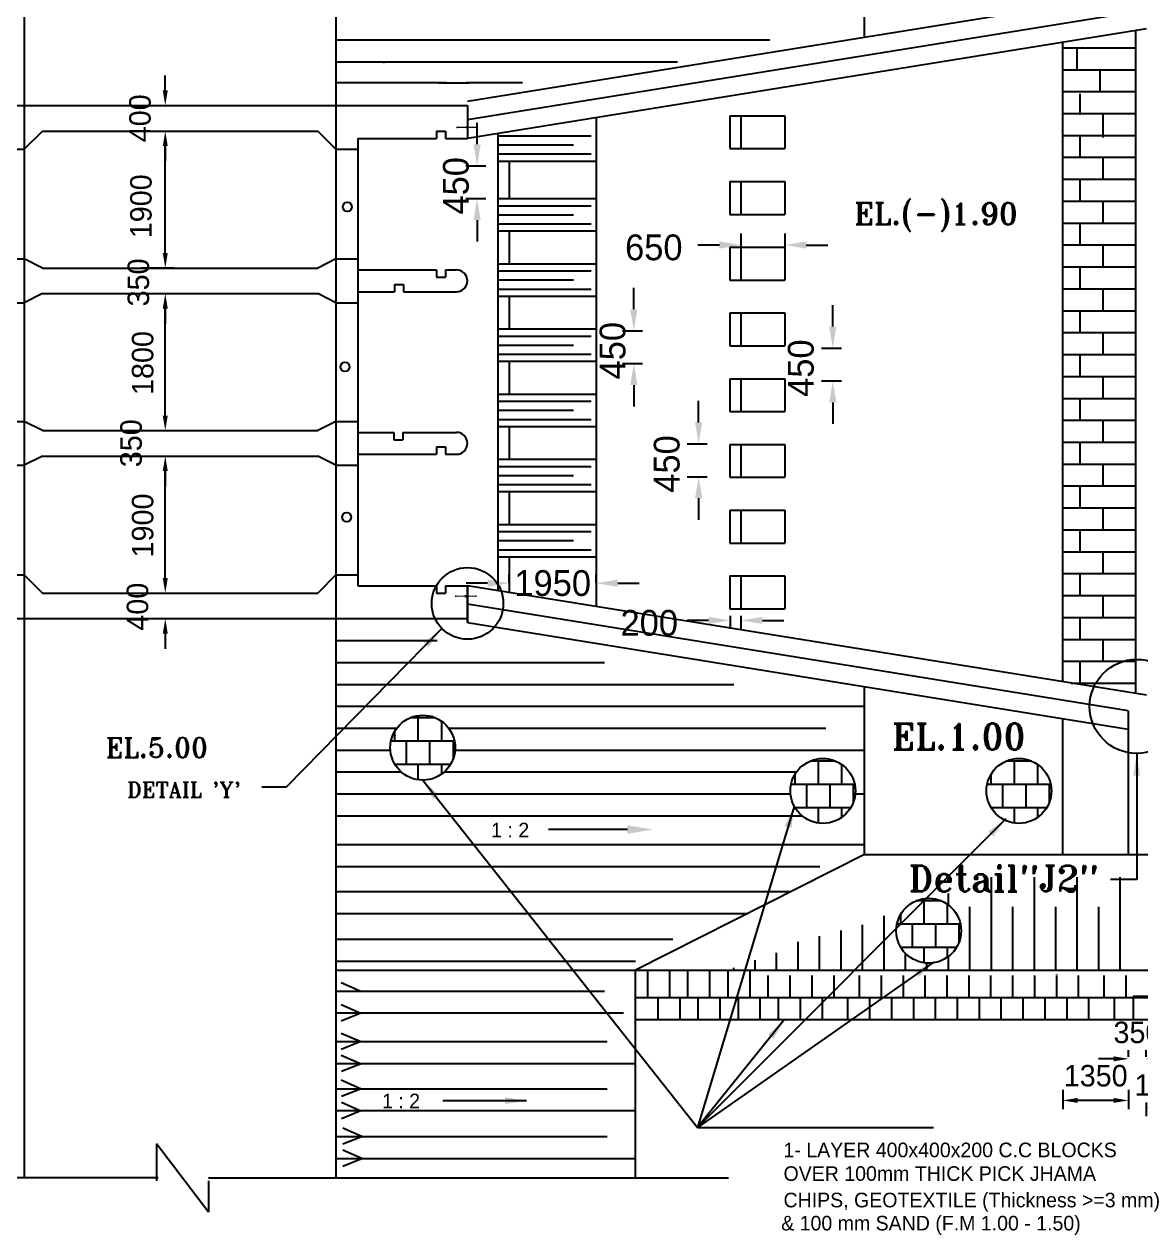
# Model space of a CAD drawing. Extents: x -377620 to 406987, y -326460 to -226264.
# Drawn here: x -80816 to -67818, y -254558 to -240469 of the extents above; entities that cross this region are included whole.
import ezdxf

# ---------------------------------------------------------------- set-up
doc = ezdxf.new("R2010")
doc.units = 0
doc.header["$LTSCALE"] = 300
doc.header["$MEASUREMENT"] = 0
doc.layers.get('0').update_dxf_attribs({"linetype": 'CONTINUOUS'})
doc.layers.get('DEFPOINTS').update_dxf_attribs({"linetype": 'CONTINUOUS'})
doc.layers.add('LINE', color=7, linetype='CONTINUOUS')
doc.styles.add('BIG', font='ROMANT.SHX')
doc.dimstyles.new('3', dxfattribs={"dimtxt": 225, "dimasz": 350, "dimexe": 100, "dimexo": 25, "dimgap": 9, "dimtad": 0, "dimdec": 0, "dimzin": 0, "dimdsep": 46, "dimtxsty": 'Standard', "dimcen": 0, "dimclrd": 5, "dimclre": 6, "dimclrt": 256, "dimadec": 0, "dimazin": 0, "dimtfac": 1, "dimtdec": 0, "dimtofl": 0, "dimtmove": 2, "dimatfit": 3, "dimfxl": 1, "dimtolj": 1, "dimtzin": 0, "dimarcsym": 0})

# ---------------------------------------------------------------- blocks, each defined once
blk = doc.blocks.new('*X401')
at = {"color": 0}
for p, q in [((19840, 640), (19840, 912)), ((19924, 960), (20274, 960)), ((20000, 960), (20000, 985)), ((20160, 640), (20160, 960)), ((20480, 640), (20480, 781)), ((19664, 640), (20535, 640)), ((19680, 403), (19680, 640)), ((20000, 320), (20000, 640)), ((20320, 320), (20320, 640)), ((19720, 320), (20479, 320)), ((19840, 190), (19840, 320)), ((20160, 111), (20160, 320))]:
    blk.add_line(p, q, dxfattribs=at)
blk = doc.blocks.new('*D454')
at = {"layer": 'DEFPOINTS', "color": 0}
for p in [(-68726, -252847), (-67960, -252847), (-68726, -252994)]:
    blk.add_point(p, dxfattribs=at)
at = {"layer": 'LINE', "color": 7, "lineweight": -2}
for p, q in [((-68726, -252872), (-68726, -253094)), ((-67960, -252872), (-67960, -253094)), ((-68135, -252994), (-68551, -252994))]:
    blk.add_line(p, q, dxfattribs=at)
at = {"layer": 'LINE', "color": 7}
for points in [[(-68551, -252965), (-68551, -253023), (-68726, -252994)], [(-68135, -252965), (-68135, -253023), (-67960, -252994)]]:
    blk.add_solid(points, dxfattribs=at)
at = {"layer": 'LINE', "color": 7, "insert": (-68343, -252708), "char_height": 250, "attachment_point": 5}
blk.add_mtext('\\A1;1350', dxfattribs=at)
blk = doc.blocks.new('*D455')
at = {"layer": 'DEFPOINTS', "color": 0}
for p in [(-67960, -252510), (-67960, -252510), (-67754, -252510)]:
    blk.add_point(p, dxfattribs=at)
at = {"layer": 'LINE', "color": 7, "lineweight": -2}
for p, q in [((-67960, -252485), (-67960, -252410)), ((-67754, -252485), (-67754, -252410)), ((-68135, -252510), (-68310, -252510)), ((-67579, -252510), (-67404, -252510))]:
    blk.add_line(p, q, dxfattribs=at)
at = {"layer": 'LINE', "color": 7}
for points in [[(-68135, -252481), (-68135, -252539), (-67960, -252510)], [(-67579, -252481), (-67579, -252539), (-67754, -252510)]]:
    blk.add_solid(points, dxfattribs=at)
at = {"layer": 'LINE', "color": 7, "insert": (-67857, -252204), "char_height": 250, "attachment_point": 5}
blk.add_mtext('\\A1;350', dxfattribs=at)
blk = doc.blocks.new('*D456')
at = {"layer": 'DEFPOINTS', "color": 0}
for p in [(-67754, -252994), (-67157, -252977), (-67754, -253079)]:
    blk.add_point(p, dxfattribs=at)
at = {"layer": 'LINE', "color": 7, "lineweight": -2}
for p, q in [((-67754, -253019), (-67754, -253179)), ((-67157, -253002), (-67157, -253179)), ((-67332, -253079), (-67579, -253079))]:
    blk.add_line(p, q, dxfattribs=at)
at = {"layer": 'LINE', "color": 7}
for points in [[(-67579, -253050), (-67579, -253108), (-67754, -253079)], [(-67332, -253050), (-67332, -253108), (-67157, -253079)]]:
    blk.add_solid(points, dxfattribs=at)
at = {"layer": 'LINE', "color": 7, "insert": (-67519, -252817), "char_height": 250, "attachment_point": 5}
blk.add_mtext('\\A1;1000', dxfattribs=at)
blk = doc.blocks.new('*D480')
at = {"layer": 'DEFPOINTS', "color": 0}
for p in [(-79330, -245198), (-79330, -245495), (-79174, -245495)]:
    blk.add_point(p, dxfattribs=at)
at = {"layer": 'LINE', "color": 7, "lineweight": -2}
for p, q in [((-79174, -245023), (-79174, -244848)), ((-79305, -245198), (-79074, -245198)), ((-79305, -245495), (-79074, -245495)), ((-79174, -245670), (-79174, -245845))]:
    blk.add_line(p, q, dxfattribs=at)
at = {"layer": 'LINE', "color": 7}
for points in [[(-79203, -245023), (-79145, -245023), (-79174, -245198)], [(-79203, -245670), (-79145, -245670), (-79174, -245495)]]:
    blk.add_solid(points, dxfattribs=at)
at = {"layer": 'LINE', "color": 7, "insert": (-79571, -245346), "char_height": 250, "attachment_point": 5, "rotation": 90}
blk.add_mtext('\\A1;350', dxfattribs=at)
blk = doc.blocks.new('*D481')
at = {"layer": 'DEFPOINTS', "color": 0}
for p in [(-79350, -241415), (-79174, -241415), (-79350, -241713)]:
    blk.add_point(p, dxfattribs=at)
at = {"layer": 'LINE', "color": 7, "lineweight": -2}
for p, q in [((-79174, -241240), (-79174, -241065)), ((-79325, -241415), (-79074, -241415)), ((-79325, -241713), (-79074, -241713)), ((-79174, -241888), (-79174, -242063))]:
    blk.add_line(p, q, dxfattribs=at)
at = {"layer": 'LINE', "color": 7}
for points in [[(-79203, -241240), (-79145, -241240), (-79174, -241415)], [(-79203, -241888), (-79145, -241888), (-79174, -241713)]]:
    blk.add_solid(points, dxfattribs=at)
at = {"layer": 'LINE', "color": 7, "insert": (-79467, -241564), "char_height": 250, "attachment_point": 5, "rotation": 90}
blk.add_mtext('\\A1;400', dxfattribs=at)
blk = doc.blocks.new('A$C546D0F5F')
at = {"layer": 'LINE'}
for s, p in [('1- LAYER 400x400x200 C.C BLOCKS', (0, 0)), ('OVER 100mm THICK PICK JHAMA', (0, -275)), ('CHIPS, GEOTEXTILE (Thickness >=3 mm) ', (0, -583)), ('& 100 mm SAND (F.M 1.00 - 1.50)', (-27, -852))]:
    blk.add_text(s, height=170, dxfattribs=at).set_placement(p)
blk = doc.blocks.new('A$C12E56ADE')
at = {"layer": 'LINE'}
blk.add_blockref('A$C546D0F5F', (207, -96), dxfattribs=at)
blk = doc.blocks.new('*D490')
at = {"layer": 'DEFPOINTS', "color": 0}
for p in [(-73876, -244036), (-73719, -244036), (-73876, -244418)]:
    blk.add_point(p, dxfattribs=at)
at = {"layer": 'LINE', "color": 7, "lineweight": -2}
for p, q in [((-73719, -243786), (-73719, -243536)), ((-73851, -244036), (-73619, -244036)), ((-73851, -244418), (-73619, -244418)), ((-73719, -244668), (-73719, -244918))]:
    blk.add_line(p, q, dxfattribs=at)
at = {"layer": 'LINE', "color": 7}
for points in [[(-73761, -243786), (-73678, -243786), (-73719, -244036)], [(-73761, -244668), (-73678, -244668), (-73719, -244418)]]:
    blk.add_solid(points, dxfattribs=at)
at = {"layer": 'LINE', "color": 7, "insert": (-73965, -244269), "char_height": 300, "attachment_point": 5, "rotation": 90}
blk.add_mtext('\\A1;450', dxfattribs=at)
blk = doc.blocks.new('*D491')
at = {"layer": 'DEFPOINTS', "color": 0}
for p in [(-75700, -242116), (-75544, -242116), (-75700, -242499)]:
    blk.add_point(p, dxfattribs=at)
at = {"layer": 'LINE', "color": 7, "lineweight": -2}
for p, q in [((-75544, -241866), (-75544, -241616)), ((-75675, -242116), (-75444, -242116)), ((-75675, -242499), (-75444, -242499)), ((-75544, -242749), (-75544, -242999))]:
    blk.add_line(p, q, dxfattribs=at)
at = {"layer": 'LINE', "color": 7}
for points in [[(-75585, -241866), (-75502, -241866), (-75544, -242116)], [(-75585, -242749), (-75502, -242749), (-75544, -242499)]]:
    blk.add_solid(points, dxfattribs=at)
at = {"layer": 'LINE', "color": 7, "insert": (-75789, -242350), "char_height": 300, "attachment_point": 5, "rotation": 90}
blk.add_mtext('\\A1;450', dxfattribs=at)
blk = doc.blocks.new('*D492')
at = {"layer": 'DEFPOINTS', "color": 0}
for p in [(-75171, -246975), (-75171, -246991), (-74157, -246991)]:
    blk.add_point(p, dxfattribs=at)
at = {"layer": 'LINE', "color": 7, "lineweight": -2}
for p, q in [((-75421, -246975), (-75671, -246975)), ((-75171, -246966), (-75171, -246875)), ((-74157, -246966), (-74157, -246875)), ((-73907, -246975), (-73657, -246975))]:
    blk.add_line(p, q, dxfattribs=at)
at = {"layer": 'LINE', "color": 7}
for points in [[(-75421, -246933), (-75421, -247017), (-75171, -246975)], [(-73907, -246933), (-73907, -247017), (-74157, -246975)]]:
    blk.add_solid(points, dxfattribs=at)
at = {"layer": 'LINE', "color": 7, "insert": (-74664, -246975), "char_height": 300, "attachment_point": 5}
blk.add_mtext('\\A1;1950', dxfattribs=at)
blk = doc.blocks.new('*D493')
at = {"layer": 'DEFPOINTS', "color": 0}
for p in [(-73122, -245353), (-72965, -245353), (-73122, -245736)]:
    blk.add_point(p, dxfattribs=at)
at = {"layer": 'LINE', "color": 7, "lineweight": -2}
for p, q in [((-72965, -245103), (-72965, -244853)), ((-73097, -245353), (-72865, -245353)), ((-73097, -245736), (-72865, -245736)), ((-72965, -245986), (-72965, -246236))]:
    blk.add_line(p, q, dxfattribs=at)
at = {"layer": 'LINE', "color": 7}
for points in [[(-73007, -245103), (-72923, -245103), (-72965, -245353)], [(-73007, -245986), (-72923, -245986), (-72965, -245736)]]:
    blk.add_solid(points, dxfattribs=at)
at = {"layer": 'LINE', "color": 7, "insert": (-73335, -245587), "char_height": 300, "attachment_point": 5, "rotation": 90}
blk.add_mtext('\\A1;450', dxfattribs=at)
blk = doc.blocks.new('*D494')
at = {"layer": 'DEFPOINTS', "color": 0}
for p in [(-71560, -244238), (-71403, -244238), (-71560, -244621)]:
    blk.add_point(p, dxfattribs=at)
at = {"layer": 'LINE', "color": 7, "lineweight": -2}
for p, q in [((-71403, -243988), (-71403, -243738)), ((-71535, -244238), (-71303, -244238)), ((-71535, -244621), (-71303, -244621)), ((-71403, -244871), (-71403, -245121))]:
    blk.add_line(p, q, dxfattribs=at)
at = {"layer": 'LINE', "color": 7}
for points in [[(-71445, -243988), (-71362, -243988), (-71403, -244238)], [(-71445, -244871), (-71362, -244871), (-71403, -244621)]]:
    blk.add_solid(points, dxfattribs=at)
at = {"layer": 'LINE', "color": 7, "insert": (-71774, -244472), "char_height": 300, "attachment_point": 5, "rotation": 90}
blk.add_mtext('\\A1;450', dxfattribs=at)
blk = doc.blocks.new('*D495')
at = {"layer": 'DEFPOINTS', "color": 0}
for p in [(-72473, -242881), (-71963, -242881), (-72473, -243039)]:
    blk.add_point(p, dxfattribs=at)
at = {"layer": 'LINE', "color": 7, "lineweight": -2}
for p, q in [((-72473, -242906), (-72473, -243139)), ((-71963, -242906), (-71963, -243139)), ((-72723, -243039), (-72973, -243039)), ((-71713, -243039), (-71463, -243039))]:
    blk.add_line(p, q, dxfattribs=at)
at = {"layer": 'LINE', "color": 7}
for points in [[(-72723, -242997), (-72723, -243081), (-72473, -243039)], [(-71713, -242997), (-71713, -243081), (-71963, -243039)]]:
    blk.add_solid(points, dxfattribs=at)
at = {"layer": 'LINE', "color": 7, "insert": (-73487, -243068), "char_height": 300, "attachment_point": 5}
blk.add_mtext('\\A1;650', dxfattribs=at)
blk = doc.blocks.new('*D496')
at = {"layer": 'DEFPOINTS', "color": 0}
for p in [(-72600, -247331), (-72473, -247331), (-72473, -247407)]:
    blk.add_point(p, dxfattribs=at)
at = {"layer": 'LINE', "color": 7, "lineweight": -2}
for p, q in [((-72600, -247356), (-72600, -247507)), ((-72473, -247356), (-72473, -247507)), ((-72850, -247407), (-73100, -247407)), ((-72223, -247407), (-71973, -247407))]:
    blk.add_line(p, q, dxfattribs=at)
at = {"layer": 'LINE', "color": 7}
for points in [[(-72850, -247366), (-72850, -247449), (-72600, -247407)], [(-72223, -247366), (-72223, -247449), (-72473, -247407)]]:
    blk.add_solid(points, dxfattribs=at)
at = {"layer": 'LINE', "color": 7, "insert": (-73540, -247438), "char_height": 300, "attachment_point": 5}
blk.add_mtext('\\A1;200', dxfattribs=at)
blk = doc.blocks.new('*D497')
at = {"layer": 'DEFPOINTS', "color": 0}
for p in [(-79408, -243306), (-79408, -243604), (-79174, -243604)]:
    blk.add_point(p, dxfattribs=at)
at = {"layer": 'LINE', "color": 7, "lineweight": -2}
for p, q in [((-79174, -243131), (-79174, -242956)), ((-79383, -243306), (-79074, -243306)), ((-79383, -243604), (-79074, -243604)), ((-79174, -243779), (-79174, -243954))]:
    blk.add_line(p, q, dxfattribs=at)
at = {"layer": 'LINE', "color": 7}
for points in [[(-79203, -243131), (-79145, -243131), (-79174, -243306)], [(-79203, -243779), (-79145, -243779), (-79174, -243604)]]:
    blk.add_solid(points, dxfattribs=at)
at = {"layer": 'LINE', "color": 7, "insert": (-79486, -243474), "char_height": 250, "attachment_point": 5, "rotation": 90}
blk.add_mtext('\\A1;350', dxfattribs=at)
blk = doc.blocks.new('*D498')
at = {"layer": 'DEFPOINTS', "color": 0}
for p in [(-79486, -241713), (-79174, -241713), (-79486, -243306)]:
    blk.add_point(p, dxfattribs=at)
at = {"layer": 'LINE', "color": 7, "lineweight": -2}
for p, q in [((-79461, -241713), (-79074, -241713)), ((-79174, -243131), (-79174, -241888)), ((-79461, -243306), (-79074, -243306))]:
    blk.add_line(p, q, dxfattribs=at)
at = {"layer": 'LINE', "color": 7}
for points in [[(-79203, -241888), (-79145, -241888), (-79174, -241713)], [(-79203, -243131), (-79145, -243131), (-79174, -243306)]]:
    blk.add_solid(points, dxfattribs=at)
at = {"layer": 'LINE', "color": 7, "insert": (-79456, -242588), "char_height": 250, "attachment_point": 5, "rotation": 90}
blk.add_mtext('\\A1;1900', dxfattribs=at)
blk = doc.blocks.new('*D499')
at = {"layer": 'DEFPOINTS', "color": 0}
for p in [(-79486, -243604), (-79174, -243604), (-79486, -245198)]:
    blk.add_point(p, dxfattribs=at)
at = {"layer": 'LINE', "color": 7, "lineweight": -2}
for p, q in [((-79461, -243604), (-79074, -243604)), ((-79174, -245023), (-79174, -243779)), ((-79461, -245198), (-79074, -245198))]:
    blk.add_line(p, q, dxfattribs=at)
at = {"layer": 'LINE', "color": 7}
for points in [[(-79203, -243779), (-79145, -243779), (-79174, -243604)], [(-79203, -245023), (-79145, -245023), (-79174, -245198)]]:
    blk.add_solid(points, dxfattribs=at)
at = {"layer": 'LINE', "color": 7, "insert": (-79436, -244412), "char_height": 250, "attachment_point": 5, "rotation": 90}
blk.add_mtext('\\A1;1800', dxfattribs=at)
blk = doc.blocks.new('*D505')
at = {"layer": 'DEFPOINTS', "color": 0}
for p in [(-79330, -247089), (-79330, -247387), (-79174, -247387)]:
    blk.add_point(p, dxfattribs=at)
at = {"layer": 'LINE', "color": 7, "lineweight": -2}
for p, q in [((-79174, -246914), (-79174, -246739)), ((-79305, -247089), (-79074, -247089)), ((-79305, -247387), (-79074, -247387)), ((-79174, -247562), (-79174, -247737))]:
    blk.add_line(p, q, dxfattribs=at)
at = {"layer": 'LINE', "color": 7}
for points in [[(-79203, -246914), (-79145, -246914), (-79174, -247089)], [(-79203, -247562), (-79145, -247562), (-79174, -247387)]]:
    blk.add_solid(points, dxfattribs=at)
at = {"layer": 'LINE', "color": 7, "insert": (-79496, -247248), "char_height": 250, "attachment_point": 5, "rotation": 90}
blk.add_mtext('\\A1;400', dxfattribs=at)
blk = doc.blocks.new('*D506')
at = {"layer": 'DEFPOINTS', "color": 0}
for p in [(-79486, -245495), (-79174, -245495), (-79486, -247089)]:
    blk.add_point(p, dxfattribs=at)
at = {"layer": 'LINE', "color": 7, "lineweight": -2}
for p, q in [((-79461, -245495), (-79074, -245495)), ((-79174, -246914), (-79174, -245670)), ((-79461, -247089), (-79074, -247089))]:
    blk.add_line(p, q, dxfattribs=at)
at = {"layer": 'LINE', "color": 7}
for points in [[(-79203, -245670), (-79145, -245670), (-79174, -245495)], [(-79203, -246914), (-79145, -246914), (-79174, -247089)]]:
    blk.add_solid(points, dxfattribs=at)
at = {"layer": 'LINE', "color": 7, "insert": (-79436, -246303), "char_height": 250, "attachment_point": 5, "rotation": 90}
blk.add_mtext('\\A1;1900', dxfattribs=at)

msp = doc.modelspace()

# ---------------------------------------------------------------- linework, layer by layer
at = {"layer": 'LINE', "color": 7}
for p, q in [((-80816.0643, -236093.851), (-80816.0643, -242910)), ((-77184.2318, -241431.8243), (-77184.2318, -236096.1629)), ((-71033.0594, -240621.4068), (-71033.0594, -238669.6143)), ((-67964.0643, -240126.4075), (-75656.5643, -241367.1334)), ((-67964.0643, -240341.6538), (-75656.5643, -241582.3797)), ((-67751.5643, -240522.626), (-75656.5643, -241797.626)), ((-67878.7414, -240543.7167), (-67878.7414, -242856.8366)), ((-77184.2318, -240650.126), (-72137.5691, -240650.126)), ((-68728.7414, -240684.6786), (-68728.7414, -242856.8366)), ((-68728.7414, -240743.0734), (-67878.7414, -240743.0734)), ((-68561.1777, -240750.3198), (-68561.1777, -240996.5584)), ((-77184.2318, -240905.126), (-73210.2374, -240905.126)), ((-76635.9736, -240909.6816), (-76622.5182, -240909.6816)), ((-68728.7414, -240998.0734), (-67878.7414, -240998.0734)), ((-68296.4879, -240996.5584), (-68296.4879, -241260.3853)), ((-77184.2318, -241148.8342), (-75900.1624, -241148.8342)), ((-75996.6733, -241149.9131), (-75635.653, -241149.9131)), ((-75672.9617, -241148.8342), (-75016.4146, -241148.8342)), ((-68728.7414, -241253.0734), (-67878.7414, -241253.0734)), ((-68525.8857, -241277.9738), (-68525.8857, -241524.2123)), ((-82346.0643, -241415.126), (-80808.52, -241415.126)), ((-80808.52, -241415.126), (-77191.4952, -241415.126)), ((-77191.4952, -241415.126), (-75656.5643, -241415.126)), ((-77186.5643, -241415.126), (-77186.5643, -242856.8366)), ((-75656.5643, -241415.126), (-75656.5643, -241797.626)), ((-74157.0643, -241555.7711), (-74157.0643, -242910)), ((-72600.4914, -241534.876), (-72600.4914, -241917.376)), ((-72600.4914, -241534.876), (-71962.9914, -241534.876)), ((-72472.9914, -241534.876), (-72472.9914, -241917.376)), ((-71962.9914, -241534.876), (-71962.9914, -241917.376)), ((-68728.7414, -241508.0734), (-67878.7414, -241508.0734)), ((-68261.1959, -241524.2123), (-68261.1959, -241788.0392)), ((-80816.0643, -241925.126), (-80603.5643, -241712.626)), ((-80603.5643, -241712.626), (-77399.0643, -241712.626)), ((-77186.5643, -241925.126), (-77399.0643, -241712.626)), ((-76017.8143, -241712.626), (-75911.5643, -241712.626)), ((-76017.8143, -241712.626), (-76017.8143, -241797.626)), ((-75911.5643, -241712.626), (-75911.5643, -241797.626)), ((-75304.5643, -241740.8518), (-75304.5643, -242910)), ((-68728.7414, -241763.0734), (-67878.7414, -241763.0734)), ((-68525.8857, -241763.0734), (-68525.8857, -242018.0734)), ((-76931.5643, -241797.626), (-76017.8143, -241797.626)), ((-76931.5643, -241797.626), (-76931.5643, -242856.8366)), ((-76931.5643, -241797.626), (-76931.5643, -244194)), ((-75911.5643, -241797.626), (-75656.5643, -241797.626)), ((-75304.5643, -241768.4389), (-74216, -241768.4389)), ((-75304.5643, -241873.4389), (-74421, -241873.4389)), ((-81092.3143, -241925.126), (-80816.0643, -241925.126)), ((-77186.5643, -241925.126), (-76931.5643, -241925.126)), ((-75304.5643, -241979.4389), (-74216, -241979.4389)), ((-72600.4914, -241917.376), (-71962.9914, -241917.376)), ((-68728.7414, -242018.0734), (-67878.7414, -242018.0734)), ((-68261.1959, -242018.0734), (-68261.1959, -242273.0734)), ((-75304.5643, -242061.376), (-74157.0643, -242061.376)), ((-75171.1086, -242061.376), (-75171.1086, -242498.876)), ((-72600.4914, -242299.876), (-72600.4914, -242682.376)), ((-72600.4914, -242299.876), (-71962.9914, -242299.876)), ((-72472.9914, -242299.876), (-72472.9914, -242682.376)), ((-71962.9914, -242299.876), (-71962.9914, -242682.376)), ((-68728.7414, -242273.0734), (-67878.7414, -242273.0734)), ((-68525.8857, -242273.0734), (-68525.8857, -242526.7548)), ((-75304.5643, -242498.876), (-74157.0643, -242498.876)), ((-75304.5643, -242581.813), (-74216, -242581.813)), ((-68728.7414, -242528.0734), (-67878.7414, -242528.0734)), ((-68261.1959, -242528.0734), (-68261.1959, -242783.0734)), ((-75304.5643, -242686.813), (-74421, -242686.813)), ((-72600.4914, -242682.376), (-71962.9914, -242682.376)), ((-80816.0643, -242857.0988), (-80816.0643, -242910)), ((-77186.5643, -242857.0988), (-77186.5643, -242910)), ((-76931.5643, -242857.0988), (-76931.5643, -242910)), ((-75304.5643, -242792.813), (-74216, -242792.813)), ((-75304.5643, -242874.75), (-74157.0643, -242874.75)), ((-75304.5643, -242874.75), (-74157.0643, -242874.75)), ((-75171.1086, -242874.75), (-75171.1086, -243257.25)), ((-68728.7414, -242783.0734), (-67878.7414, -242783.0734)), ((-68728.7414, -242857.0988), (-68728.7414, -242910)), ((-68525.8857, -242783.0734), (-68525.8857, -243036.7548)), ((-67878.7414, -242857.0988), (-67878.7414, -242910)), ((-80816.0643, -242910), (-80816.0643, -244194)), ((-77186.5643, -242910), (-77186.5643, -244194)), ((-75304.5643, -242910), (-75304.5643, -247061.1501)), ((-74157.0643, -242910), (-74157.0643, -247246.2308)), ((-68728.7414, -242910), (-68728.7414, -244194)), ((-67878.7414, -242910), (-67878.7414, -244194)), ((-72600.4914, -243064.876), (-72600.4914, -243447.376)), ((-72600.4914, -243064.876), (-71962.9914, -243064.876)), ((-72472.9914, -243064.876), (-72472.9914, -243447.376)), ((-71962.9914, -243064.876), (-71962.9914, -243447.376)), ((-68728.7414, -243038.0734), (-67878.7414, -243038.0734)), ((-68261.1959, -243038.0734), (-68261.1959, -243293.0734)), ((-81092.3143, -243200.126), (-80816.0643, -243200.126)), ((-80603.5643, -243306.376), (-80816.0643, -243200.126)), ((-80603.5643, -243306.376), (-77399.0643, -243306.376)), ((-77186.5643, -243200.126), (-77399.0643, -243306.376)), ((-77186.5643, -243200.126), (-76931.5643, -243200.126)), ((-75304.5643, -243257.25), (-74157.0643, -243257.25)), ((-68728.7414, -243293.0734), (-67878.7414, -243293.0734)), ((-68525.8857, -243293.0734), (-68525.8857, -243546.7548)), ((-76931.5643, -243327.626), (-76017.8143, -243327.626)), ((-76017.8143, -243327.626), (-76017.8143, -243412.626)), ((-76017.8143, -243412.626), (-75911.5643, -243412.626)), ((-75911.5643, -243327.626), (-75911.5643, -243412.626)), ((-75911.5643, -243327.626), (-75784.0643, -243327.626)), ((-75304.5643, -243340.187), (-74216, -243340.187)), ((-75304.5643, -243445.187), (-74421, -243445.187)), ((-72600.4914, -243447.376), (-71962.9914, -243447.376)), ((-76931.5643, -243582.626), (-76506.5643, -243582.626)), ((-76506.5643, -243497.626), (-76506.5643, -243582.626)), ((-76506.5643, -243497.626), (-76400.3143, -243497.626)), ((-76400.3143, -243497.626), (-76400.3143, -243582.626)), ((-76400.3143, -243582.626), (-75784.0643, -243582.626)), ((-75304.5643, -243551.187), (-74216, -243551.187)), ((-68728.7414, -243548.0734), (-67878.7414, -243548.0734)), ((-68261.1959, -243548.0734), (-68261.1959, -243803.0734)), ((-81092.3143, -243710.126), (-80816.0643, -243710.126)), ((-80603.5643, -243603.876), (-80816.0643, -243710.126)), ((-80603.5643, -243603.876), (-77399.0643, -243603.876)), ((-77186.5643, -243710.126), (-77399.0643, -243603.876)), ((-77186.5643, -243710.126), (-76931.5643, -243710.126)), ((-75304.5643, -243633.124), (-74157.0643, -243633.124)), ((-75171.1086, -243633.124), (-75171.1086, -244015.624)), ((-72600.4914, -243829.876), (-72600.4914, -244212.376)), ((-72600.4914, -243829.876), (-71962.9914, -243829.876)), ((-72472.9914, -243829.876), (-72472.9914, -244212.376)), ((-71962.9914, -243829.876), (-71962.9914, -244212.376)), ((-68728.7414, -243803.0734), (-67878.7414, -243803.0734)), ((-68525.8857, -243803.0734), (-68525.8857, -244056.7548)), ((-75304.5643, -244015.624), (-74157.0643, -244015.624)), ((-75304.5643, -244098.5611), (-74216, -244098.5611)), ((-68728.7414, -244058.0734), (-67878.7414, -244058.0734)), ((-68728.7414, -244058.0734), (-67878.7414, -244058.0734)), ((-68261.1959, -244058.0734), (-68261.1959, -244313.0734)), ((-80816.0643, -244194), (-80816.0643, -253894.8573)), ((-77186.5643, -244194), (-77186.5643, -253894.8573)), ((-76931.5643, -244194), (-76931.5643, -247004.126)), ((-75304.5643, -244203.5611), (-74421, -244203.5611)), ((-72600.4914, -244212.376), (-71962.9914, -244212.376)), ((-68728.7414, -244194), (-68728.7414, -248117.3234)), ((-67878.7414, -244194), (-67878.7414, -248258.2852)), ((-75304.5643, -244309.5611), (-74216, -244309.5611)), ((-75304.5643, -244391.4981), (-74157.0643, -244391.4981)), ((-75171.1086, -244391.4981), (-75171.1086, -244773.9981)), ((-68728.7414, -244313.0734), (-67878.7414, -244313.0734)), ((-68525.8857, -244313.0734), (-68525.8857, -244566.7548)), ((-68728.7414, -244568.0734), (-67878.7414, -244568.0734)), ((-68728.7414, -244568.0734), (-67878.7414, -244568.0734)), ((-68261.1959, -244568.0734), (-68261.1959, -244823.0734)), ((-72600.4914, -244594.876), (-72600.4914, -244977.376)), ((-72600.4914, -244594.876), (-71962.9914, -244594.876)), ((-72472.9914, -244594.876), (-72472.9914, -244977.376)), ((-71962.9914, -244594.876), (-71962.9914, -244977.376)), ((-75304.5643, -244773.9981), (-74157.0643, -244773.9981)), ((-75304.5643, -244856.9351), (-74216, -244856.9351)), ((-68728.7414, -244823.0734), (-67878.7414, -244823.0734)), ((-68525.8857, -244823.0734), (-68525.8857, -245076.7548)), ((-75304.5643, -244961.9351), (-74421, -244961.9351)), ((-72600.4914, -244977.376), (-71962.9914, -244977.376)), ((-81092.3143, -245091.626), (-80816.0643, -245091.626)), ((-80603.5643, -245197.876), (-80816.0643, -245091.626)), ((-77186.5643, -245091.626), (-77399.0643, -245197.876)), ((-77186.5643, -245091.626), (-76931.5643, -245091.626)), ((-75304.5643, -245067.9351), (-74216, -245067.9351)), ((-68728.7414, -245078.0734), (-67878.7414, -245078.0734)), ((-68728.7414, -245078.0734), (-67878.7414, -245078.0734)), ((-68261.1959, -245078.0734), (-68261.1959, -245333.0734)), ((-80603.5643, -245197.876), (-77399.0643, -245197.876)), ((-76931.5643, -245219.126), (-76514.25, -245219.126)), ((-76514.25, -245219.126), (-76514.25, -245304.126)), ((-76408, -245219.126), (-76408, -245304.126)), ((-76408, -245219.126), (-76017.8143, -245219.126)), ((-76017.8143, -245219.126), (-75784.0643, -245219.126)), ((-75304.5643, -245149.8721), (-74157.0643, -245149.8721)), ((-75171.1086, -245149.8721), (-75171.1086, -245532.3721)), ((-76514.25, -245304.126), (-76408, -245304.126)), ((-76017.8143, -245389.126), (-76017.8143, -245474.126)), ((-76017.8143, -245389.126), (-75911.5643, -245389.126)), ((-75911.5643, -245389.126), (-75911.5643, -245474.126)), ((-72600.4914, -245359.876), (-72600.4914, -245742.376)), ((-72600.4914, -245359.876), (-71962.9914, -245359.876)), ((-72472.9914, -245359.876), (-72472.9914, -245742.376)), ((-71962.9914, -245359.876), (-71962.9914, -245742.376)), ((-68728.7414, -245333.0734), (-67878.7414, -245333.0734)), ((-68525.8857, -245333.0734), (-68525.8857, -245586.7548)), ((-80603.5643, -245495.376), (-80816.0643, -245601.626)), ((-80603.5643, -245495.376), (-77399.0643, -245495.376)), ((-77186.5643, -245601.626), (-77399.0643, -245495.376)), ((-76931.5643, -245474.126), (-76506.5643, -245474.126)), ((-76506.5643, -245474.126), (-76017.8143, -245474.126)), ((-75911.5643, -245474.126), (-75784.0643, -245474.126)), ((-75304.5643, -245532.3721), (-74157.0643, -245532.3721)), ((-81092.3143, -245601.626), (-80816.0643, -245601.626)), ((-77186.5643, -245601.626), (-76931.5643, -245601.626)), ((-75304.5643, -245615.3092), (-74216, -245615.3092)), ((-68728.7414, -245588.0734), (-67878.7414, -245588.0734)), ((-68728.7414, -245588.0734), (-67878.7414, -245588.0734)), ((-68261.1959, -245588.0734), (-68261.1959, -245843.0734)), ((-75304.5643, -245720.3092), (-74421, -245720.3092)), ((-75304.5643, -245826.3092), (-74216, -245826.3092)), ((-72600.4914, -245742.376), (-71962.9914, -245742.376)), ((-68728.7414, -245843.0734), (-67878.7414, -245843.0734)), ((-68525.8857, -245843.0734), (-68525.8857, -246096.7548)), ((-75304.5643, -245908.2462), (-74157.0643, -245908.2462)), ((-75171.1086, -245908.2462), (-75171.1086, -246290.7462)), ((-72600.4914, -246124.876), (-72600.4914, -246507.376)), ((-72600.4914, -246124.876), (-71962.9914, -246124.876)), ((-72472.9914, -246124.876), (-72472.9914, -246507.376)), ((-71962.9914, -246124.876), (-71962.9914, -246507.376)), ((-68728.7414, -246098.0734), (-67878.7414, -246098.0734)), ((-68728.7414, -246098.0734), (-67878.7414, -246098.0734)), ((-68261.1959, -246098.0734), (-68261.1959, -246353.0734)), ((-75304.5643, -246290.7462), (-74157.0643, -246290.7462)), ((-75304.5643, -246373.6832), (-74216, -246373.6832)), ((-68728.7414, -246353.0734), (-67878.7414, -246353.0734)), ((-68525.8857, -246353.0734), (-68525.8857, -246606.7548)), ((-80816.0643, -246489.376), (-80816.0643, -247386.876)), ((-76931.5643, -246489.376), (-76931.5643, -247004.376)), ((-75304.5643, -246478.6832), (-74421, -246478.6832)), ((-72600.4914, -246507.376), (-71962.9914, -246507.376)), ((-75304.5643, -246584.6832), (-74216, -246584.6832)), ((-75304.5643, -246666.6202), (-74157.0643, -246666.6202)), ((-75171.1086, -246666.6202), (-75171.1086, -247089)), ((-68728.7414, -246608.0734), (-67878.7414, -246608.0734)), ((-68728.7414, -246608.0734), (-67878.7414, -246608.0734)), ((-68261.1959, -246608.0734), (-68261.1959, -246863.0734)), ((-81092.3143, -246876.876), (-80816.0643, -246876.876)), ((-80816.0643, -246876.876), (-80603.5643, -247089.376)), ((-77186.5643, -246876.876), (-77399.0643, -247089.376)), ((-77186.5643, -246876.876), (-76931.5643, -246876.876)), ((-72600.4914, -246889.876), (-72600.4914, -247272.376)), ((-72600.4914, -246889.876), (-71962.9914, -246889.876)), ((-72472.9914, -246889.876), (-72472.9914, -247272.376)), ((-71962.9914, -246889.876), (-71962.9914, -247272.376)), ((-68728.7414, -246863.0734), (-67878.7414, -246863.0734)), ((-68525.8857, -246863.0734), (-68525.8857, -247116.7548)), ((-80603.5643, -247089.376), (-77399.0643, -247089.376)), ((-76931.5643, -247004.376), (-76506.5643, -247004.376)), ((-76506.5643, -247004.376), (-76017.8143, -247004.376)), ((-76017.8143, -247004.376), (-76017.8143, -247089.376)), ((-76017.8143, -247089.376), (-75911.5643, -247089.376)), ((-75911.5643, -247004.376), (-75911.5643, -247089.376)), ((-75911.5643, -247004.376), (-75656.5643, -247004.376)), ((-75656.5643, -247004.376), (-75656.5643, -247433.376)), ((-67751.5643, -248279.376), (-75656.5643, -247004.376)), ((-75656.5643, -247433.376), (-75656.5643, -247004.376)), ((-68728.7414, -247118.0734), (-67878.7414, -247118.0734)), ((-68728.7414, -247118.0734), (-67878.7414, -247118.0734)), ((-68261.1959, -247118.0734), (-68261.1959, -247373.0734)), ((-67964.0643, -248460.3481), (-75656.5643, -247219.6223)), ((-82346.0643, -247386.876), (-80809.8032, -247386.876)), ((-80809.8032, -247386.876), (-77191.3388, -247386.876)), ((-77191.3388, -247386.876), (-75656.5643, -247386.876)), ((-72600.4914, -247272.376), (-71962.9914, -247272.376)), ((-68728.7414, -247373.0734), (-67878.7414, -247373.0734)), ((-68525.8857, -247373.0734), (-68525.8857, -247626.7548)), ((-67964.0643, -248675.5944), (-75656.5643, -247434.8686)), ((-77190.5135, -247641.876), (-76010.1141, -247641.876)), ((-68728.7414, -247628.0734), (-67878.7414, -247628.0734)), ((-68728.7414, -247628.0734), (-67878.7414, -247628.0734)), ((-68261.1959, -247628.0734), (-68261.1959, -247883.0734)), ((-77190.5135, -247896.876), (-74061.6553, -247896.876)), ((-68728.7414, -247883.0734), (-67878.7414, -247883.0734)), ((-68525.8857, -247883.0734), (-68525.8857, -248136.7548)), ((-77190.5135, -248151.876), (-72553.5691, -248151.876)), ((-71033.0594, -250132.3877), (-71033.0594, -248180.5951)), ((-68627.6404, -248138.0734), (-67878.7414, -248138.0734)), ((-77190.5135, -248406.876), (-73700.0643, -248406.876)), ((-73700.0643, -248406.876), (-71033.0594, -248406.876)), ((-67964.0643, -248459.5541), (-67964.0643, -250132.3877)), ((-77190.5135, -248661.876), (-76478.8534, -248661.876)), ((-75874.4667, -248661.876), (-73700.0643, -248661.876)), ((-73700.0643, -248661.876), (-71484.5691, -248661.876)), ((-68729.0643, -248552.2073), (-68729.0643, -250132.3877)), ((-77190.5135, -248916.876), (-76553.4652, -248916.876)), ((-75799.855, -248916.876), (-73700.0643, -248916.876)), ((-73700.0643, -248916.876), (-71033.0594, -248916.876)), ((-77190.5135, -249171.876), (-76426.8466, -249171.876)), ((-75926.4736, -249171.876), (-73700.0643, -249171.876)), ((-73700.0643, -249171.876), (-71825.625, -249171.876)), ((-77190.5135, -249426.876), (-73700.0643, -249426.876)), ((-73700.0643, -249426.876), (-71894.9229, -249426.876)), ((-71142.3973, -249426.876), (-71033.0594, -249426.876)), ((-77190.5135, -249681.876), (-73700.0643, -249681.876)), ((-73700.0643, -249681.876), (-71761.2913, -249681.876)), ((-73793.2676, -249841.9025), (-74713.5573, -249841.9025)), ((-77186.5643, -250015.8181), (-73700.0643, -250015.8181)), ((-73700.0643, -250015.8181), (-71033.0594, -250015.8181)), ((-71033.0594, -250132.3877), (-73700.0643, -251478.2285)), ((-71033.0594, -250132.3877), (-63586.5643, -250132.3877)), ((-77186.5643, -250270.8181), (-73700.0643, -250270.8181)), ((-73700.0643, -250270.8181), (-71554.5691, -250270.8181)), ((-69561.1232, -250396.9472), (-69561.1232, -251483.1637)), ((-69061.1232, -250396.9472), (-69061.1232, -251483.1637)), ((-68561.1232, -250396.9472), (-68561.1232, -251483.1637)), ((-68061.1232, -250396.9472), (-68061.1232, -251483.1637)), ((-77190.5135, -250563.6712), (-73700.0643, -250563.6712)), ((-73700.0643, -250563.6712), (-71887.7186, -250563.6712)), ((-70061.1232, -250586.9309), (-70061.1232, -250716.3634)), ((-69811.1232, -250739.3503), (-69811.1232, -251483.1637)), ((-69311.1232, -250739.3503), (-69311.1232, -251483.1637)), ((-68811.1232, -250739.3503), (-68811.1232, -251483.1637)), ((-68311.1232, -250739.3503), (-68311.1232, -251483.1637)), ((-77190.5135, -250818.6712), (-73700.0643, -250818.6712)), ((-73700.0643, -250818.6712), (-72393.043, -250818.6712)), ((-70811.1232, -250845.8351), (-70811.1232, -251483.1637)), ((-71311.1232, -251015.4255), (-71311.1232, -251483.1637)), ((-71061.1232, -250949.7614), (-71061.1232, -251483.1637)), ((-77190.5135, -251118.7488), (-73265.5691, -251118.7488)), ((-71811.1232, -251146.7538), (-71811.1232, -251483.1637)), ((-71561.1232, -251081.0897), (-71561.1232, -251483.1637)), ((-72061.1232, -251277.3422), (-72061.1232, -251483.1637)), ((-70561.1232, -251279.3191), (-70561.1232, -251483.1637)), ((-70061.1232, -251322.263), (-70061.1232, -251483.1637)), ((-77190.5135, -251373.7488), (-73700.0643, -251373.7488)), ((-77186.5643, -251478.2285), (-63586.5643, -251478.2285)), ((-73700.0643, -253894.8573), (-73700.0643, -251478.2285)), ((-73556.7588, -251795.7771), (-73556.7588, -251478.2285)), ((-73301.7588, -251795.7771), (-73301.7588, -251478.2285)), ((-73089.2588, -251795.7771), (-73089.2588, -251478.2285)), ((-72834.2588, -251795.7771), (-72834.2588, -251478.2285)), ((-72621.7588, -251795.7771), (-72621.7588, -251478.2285)), ((-72561.1232, -251449.9451), (-72561.1232, -251483.1637)), ((-72366.7588, -251795.7771), (-72366.7588, -251478.2285)), ((-72311.1232, -251363.6436), (-72311.1232, -251483.1637)), ((-70311.1232, -251396.3952), (-70311.1232, -251483.1637)), ((-77126.5056, -251620.2645), (-76898.0224, -251721.3269)), ((-72154.2588, -251795.7771), (-72154.2588, -251540.7771)), ((-71899.2588, -251795.7771), (-71899.2588, -251540.7771)), ((-71644.2588, -251795.7771), (-71644.2588, -251540.7771)), ((-71389.2588, -251795.7771), (-71389.2588, -251540.7771)), ((-71091.7588, -251795.7771), (-71091.7588, -251540.7771)), ((-70836.7588, -251795.7771), (-70836.7588, -251540.7771)), ((-70581.7588, -251795.7771), (-70581.7588, -251540.7771)), ((-70326.7588, -251795.7771), (-70326.7588, -251540.7771)), ((-70071.7588, -251795.7771), (-70071.7588, -251540.7771)), ((-69816.7588, -251795.7771), (-69816.7588, -251540.7771)), ((-69561.7588, -251795.7771), (-69561.7588, -251540.7771)), ((-69306.7588, -251795.7771), (-69306.7588, -251540.7771)), ((-69051.7588, -251795.7771), (-69051.7588, -251540.7771)), ((-68796.7588, -251532.7888), (-68796.7588, -251528.3734)), ((-68796.7588, -251795.7771), (-68796.7588, -251540.7771)), ((-68541.7588, -251795.7771), (-68541.7588, -251540.7771)), ((-68244.2588, -251795.7771), (-68244.2588, -251540.7771)), ((-67989.2588, -251795.7771), (-67989.2588, -251540.7771)), ((-77190.5135, -251721.3269), (-74061.6553, -251721.3269)), ((-77126.5056, -251878.0712), (-76898.0224, -251979.1336)), ((-73700.0643, -251795.2297), (-63586.5643, -251795.2297)), ((-73436.9344, -252050.7771), (-73436.9344, -251795.7771)), ((-73181.9344, -252050.7771), (-73181.9344, -251795.7771)), ((-72969.4344, -252050.7771), (-72969.4344, -251795.7771)), ((-72714.4344, -252050.7771), (-72714.4344, -251795.7771)), ((-72501.9344, -252050.7771), (-72501.9344, -251795.7771)), ((-72246.9344, -252050.7771), (-72246.9344, -251795.7771)), ((-72034.4344, -252050.7771), (-72034.4344, -251795.7771)), ((-71779.4344, -252050.7771), (-71779.4344, -251795.7771)), ((-71524.4344, -252050.7771), (-71524.4344, -251795.7771)), ((-71226.9344, -252050.7771), (-71226.9344, -251795.7771)), ((-70971.9344, -252050.7771), (-70971.9344, -251795.7771)), ((-70716.9344, -252050.7771), (-70716.9344, -251795.7771)), ((-70461.9344, -252050.7771), (-70461.9344, -251795.7771)), ((-70206.9344, -252050.7771), (-70206.9344, -251795.7771)), ((-69951.9344, -252050.7771), (-69951.9344, -251795.7771)), ((-69696.9344, -252050.7771), (-69696.9344, -251795.7771)), ((-69441.9344, -252050.7771), (-69441.9344, -251795.7771)), ((-69186.9344, -252050.7771), (-69186.9344, -251795.7771)), ((-68931.9344, -252050.7771), (-68931.9344, -251795.7771)), ((-68676.9344, -252050.7771), (-68676.9344, -251795.7771)), ((-68421.9344, -252050.7771), (-68421.9344, -251795.7771)), ((-68124.4344, -252050.7771), (-68124.4344, -251795.7771)), ((-67905.7604, -251786.4663), (-67905.7604, -252058.6893)), ((-67827.834, -251786.4663), (-67905.7604, -251786.4663)), ((-67671.9809, -251786.4663), (-67827.834, -251786.4663)), ((-77190.5135, -251976.3269), (-73839.5691, -251976.3269)), ((-76898.0224, -251979.1336), (-77126.5056, -252070.4642)), ((-73700.0643, -252050.7771), (-63586.5643, -252050.7771)), ((-77190.5135, -252310.269), (-74031.2889, -252310.269)), ((-76899.0963, -252310.269), (-77127.5795, -252401.5997)), ((-77126.5056, -252209.6816), (-76899.0963, -252310.269)), ((-77126.5056, -252465.7582), (-76895.1848, -252568.0757)), ((-77190.5135, -252565.269), (-73700.0643, -252565.269)), ((-76895.1848, -252568.0757), (-77123.6681, -252659.4064)), ((-77126.5056, -252754.8816), (-76893.098, -252858.1222)), ((-77190.5135, -252858.1222), (-74031.2889, -252858.1222)), ((-76893.098, -252858.1222), (-77121.5812, -252949.4528)), ((-77123.9905, -253014.8664), (-76895.5073, -253115.9289)), ((-77190.5135, -253113.1222), (-73700.0643, -253113.1222)), ((-76895.5073, -253115.9289), (-77123.9905, -253207.2595)), ((-77107.4465, -253312.1373), (-76878.9632, -253413.1997)), ((-72979.8273, -253308.425), (-70232.7231, -253308.425)), ((-77190.5135, -253413.1997), (-74031.2889, -253413.1997)), ((-76878.9632, -253413.1997), (-77107.4465, -253504.5304)), ((-78670.6898, -254293.7356), (-79276.7398, -253498.1356)), ((-79276.7398, -253498.1356), (-79276.7398, -253928.2356)), ((-77107.4465, -253569.944), (-76878.9632, -253671.0064)), ((-77190.5135, -253668.1997), (-73700.0643, -253668.1997)), ((-76878.9632, -253671.0064), (-77107.4465, -253762.337)), ((-79256.863, -253894.8573), (-85465.2801, -253894.8573)), ((-78672.4145, -253894.8573), (-72618.0119, -253894.8573)), ((-78670.6898, -253928.2356), (-78670.6898, -254293.7356))]:
    msp.add_line(p, q, dxfattribs=at)
for points, const_width in [([(-75781.8174, -241669.656, 1), (-75771.1924, -241669.656, 1)], 10.625), ([(-75667.8288, -241669.656, 1), (-75651.6788, -241669.656, 1)], 16.15), ([(-75548.3152, -241669.656, 1), (-75537.6902, -241669.656, 1)], 10.625), ([(-75797.1985, -247126.1628, 1), (-75786.5735, -247126.1628, 1)], 10.625), ([(-75683.21, -247126.1628, 1), (-75667.06, -247126.1628, 1)], 16.15), ([(-75563.6964, -247126.1628, 1), (-75553.0714, -247126.1628, 1)], 10.625)]:
    msp.add_lwpolyline(points, format="xyb", close=True, dxfattribs=dict(at, const_width=const_width))
at = {"layer": 'LINE', "color": 7, "const_width": 13.6}
for points in [[(-75770.3123, -241669.8316), (-75659.8123, -241669.8316), (-75549.3123, -241669.8316)], [(-75785.6935, -247126.3383), (-75675.1935, -247126.3383), (-75564.6935, -247126.3383)]]:
    msp.add_lwpolyline(points, dxfattribs=at)
at = {"layer": 'LINE', "color": 7}
for centre, radius in [((-77053.7154, -242593.7583), 53.2954), ((-77082.141, -244456.518), 53.2954), ((-77062.141, -246206.518), 53.2954), ((-75655.6659, -247209.6845), 417.0513), ((-67866, -248408.5), 547.3655), ((-76176.6601, -248888.7117), 377.8562), ((-71518.6601, -249392.2117), 377.8562), ((-69236.3696, -249392.2117), 377.8562), ((-70286.9477, -251019.3132), 377.8562)]:
    msp.add_circle(centre, radius, dxfattribs=at)
for centre in [(-75784.0643, -243455.126), (-75784.0643, -245346.626)]:
    msp.add_arc(centre, 127.5, 270, 90, dxfattribs=at)
msp.add_solid([(-73793.2676, -249792.3192), (-73793.2676, -249891.4859), (-73495.7676, -249841.9025)], dxfattribs=at)

# ---------------------------------------------------------------- block references
at = {"layer": 'LINE', "color": 7, "xscale": -0.8499999999985448, "yscale": 0.8499999999767169, "zscale": 0.85}
for p in [(-59092.3519, -249357.3128), (-54434.3519, -249860.8128), (-52152.0615, -249860.8128), (-53202.6395, -251487.9143)]:
    msp.add_blockref('*X401', p, dxfattribs=at)
at = {"layer": 'LINE', "color": 7}
msp.add_blockref('A$C12E56ADE', (-72184, -253559.376), dxfattribs=at)

# ---------------------------------------------------------------- texts
at = {"layer": 'LINE', "color": 7, "style": 'BIG'}
for s, height, p in [('EL.(-)1.90', 255, (-71153.0018, -242801.4795)), ('EL.1.00', 300, (-70714.3824, -248908.0952)), ('EL.5.00', 229.5, (-79867.9289, -249002.3197)), ("DETAIL 'Y'", 178.5, (-79615.3646, -249467.2507)), ('Detail"J2"', 300, (-70519.3824, -250561.9711))]:
    msp.add_text(s, height=height, dxfattribs=at).set_placement(p)
at = {"layer": 'LINE', "color": 7}
for p in [(-75379.9812, -249932.7616), (-76650.5661, -253085.8441)]:
    msp.add_text('1 : 2 ', height=170, dxfattribs=at).set_placement(p)

# ---------------------------------------------------------------- dimensions: what is measured, and where the dimension line sits
for base, p1, p2, text, override, picture, middle in [((-79174.2432, -241415.126), (-79349.5861, -241712.626), (-79349.5861, -241415.126), '400', {"dimtxt": 250, "dimasz": 175, "dimclrd": 7, "dimclre": 7, "dimclrt": 7}, '*D481', (-79467, -241564)), ((-75543.5643, -242116.376), (-75700.1838, -242498.876), (-75700.1838, -242116.376), '450', {"dimtxt": 300, "dimasz": 250, "dimclrd": 7, "dimclre": 7, "dimclrt": 7}, '*D491', (-75788.852, -242350.081)), ((-79174.2432, -241712.626), (-79485.9639, -243306.376), (-79485.9639, -241712.626), '1900', {"dimtxt": 250, "dimasz": 175, "dimclrd": 7, "dimclre": 7, "dimclrt": 7}, '*D498', (-79455.8665, -242587.7195)), ((-79174.2432, -243603.876), (-79408.0338, -243306.376), (-79408.0338, -243603.876), '350', {"dimtxt": 250, "dimasz": 175, "dimclrd": 7, "dimclre": 7, "dimclrt": 7}, '*D497', (-79486.0493, -243473.7195)), ((-73719.4447, -244035.7519), (-73876.0643, -244418.2519), (-73876.0643, -244035.7519), '450', {"dimtxt": 300, "dimasz": 250, "dimclrd": 7, "dimclre": 7, "dimclrt": 7}, '*D490', (-73964.7325, -244269.457)), ((-79174.2432, -243603.876), (-79485.9639, -245197.626), (-79485.9639, -243603.876), '1800', {"dimtxt": 250, "dimasz": 175, "dimclrd": 7, "dimclre": 7, "dimclrt": 7}, '*D499', (-79436.0394, -244411.7195)), ((-71403.3718, -244238.376), (-71559.9914, -244620.876), (-71559.9914, -244238.376), '450', {"dimtxt": 300, "dimasz": 250, "dimclrd": 7, "dimclre": 7, "dimclrt": 7}, '*D494', (-71773.5636, -244472.081)), ((-79174.2432, -245495.126), (-79330.1037, -245197.626), (-79330.1037, -245495.126), '350', {"dimtxt": 250, "dimasz": 175, "dimclrd": 7, "dimclre": 7, "dimclrt": 7}, '*D480', (-79571, -245346.376)), ((-72965.0057, -245353.2023), (-73121.6253, -245735.7023), (-73121.6253, -245353.2023), '450', {"dimtxt": 300, "dimasz": 250, "dimclrd": 7, "dimclre": 7, "dimclrt": 7}, '*D493', (-73335.1975, -245586.9074)), ((-79174.2432, -245495.376), (-79485.9639, -247089.126), (-79485.9639, -245495.376), '1900', {"dimtxt": 250, "dimasz": 175, "dimclrd": 7, "dimclre": 7, "dimclrt": 7}, '*D506', (-79436.0394, -246303.2195)), ((-79174.2432, -247386.626), (-79330.1037, -247089.126), (-79330.1037, -247386.626), '400', {"dimtxt": 250, "dimasz": 175, "dimclrd": 7, "dimclre": 7, "dimclrt": 7}, '*D505', (-79496, -247248))]:
    dim = msp.add_linear_dim(base=base, p1=p1, p2=p2, angle=90, text=text, dimstyle='3', override=override, dxfattribs=at)
    dim.commit()
    dim.dimension.update_dxf_attribs({"geometry": picture, "text_midpoint": middle, "dimtype": 160})
for base, p1, p2, text, override, picture, middle in [((-72472.9914, -243039.1468), (-71962.9914, -242881.376), (-72472.9914, -242881.376), '650', {"dimtxt": 300, "dimasz": 250, "dimclrd": 7, "dimclre": 7, "dimclrt": 7}, '*D495', (-73486.8543, -243068.1468)), ((-72472.9914, -247407.4041), (-72600.4914, -247331.1602), (-72472.9914, -247331.1602), '200', {"dimtxt": 300, "dimasz": 250, "dimclrd": 7, "dimclre": 7, "dimclrt": 7}, '*D496', (-73540.3543, -247437.5228)), ((-67959.9715, -252509.7526), (-67753.6264, -252509.7526), (-67959.9715, -252509.7526), '350', {"dimtxt": 250, "dimasz": 175, "dimclrd": 7, "dimclre": 7, "dimclrt": 7}, '*D455', (-67856.7989, -252204.376)), ((-68726.3955, -252993.7526), (-67959.9715, -252846.6441), (-68726.3955, -252846.6441), '1350', {"dimtxt": 250, "dimasz": 175, "dimclrd": 7, "dimclre": 7, "dimclrt": 7}, '*D454', (-68343.1835, -252708)), ((-67753.6264, -253079.126), (-67156.5643, -252977), (-67753.6264, -252994), '1000', {"dimtxt": 250, "dimasz": 175, "dimclrd": 7, "dimclre": 7, "dimclrt": 7}, '*D456', (-67519, -252817))]:
    dim = msp.add_linear_dim(base=base, p1=p1, p2=p2, text=text, dimstyle='3', override=override, dxfattribs=at)
    dim.commit()
    dim.dimension.update_dxf_attribs({"geometry": picture, "text_midpoint": middle, "dimtype": 160})
dim = msp.add_linear_dim(base=(-75171.1086, -246974.9721), p1=(-74157.0643, -246991.3122), p2=(-75171.1086, -246991.3122), text='1950', dimstyle='3', override={"dimtxt": 300, "dimasz": 250, "dimclrd": 7, "dimclre": 7, "dimclrt": 7}, dxfattribs=at)
dim.commit()
dim.dimension.update_dxf_attribs({"geometry": '*D492', "text_midpoint": (-74664.0864, -246974.9721)})

# ---------------------------------------------------------------- leaders
for points in [[(-75962, -247511.376), (-77765, -249348.376), (-78051, -249348.376)], [(-67866, -248965.5), (-67866, -250423.5), (-68170, -250423.5)], [(-76176.6601, -249266.5679), (-72979.8273, -253308.425)], [(-71851.8185, -249571.868), (-72979.8273, -253308.425)], [(-69388.3939, -249716.4993), (-72979.8273, -253308.425)], [(-70221.611, -251379.7585), (-72979.8273, -253308.425)], [(-71968.9592, -252056.7406), (-72979.8273, -253308.425)], [(-74970.3287, -252997.5791), (-75943.0978, -252997.5791)]]:
    msp.add_leader(points, dimstyle='3', override={"dimtxt": 300, "dimasz": 250, "dimclrd": 7, "dimclre": 7, "dimclrt": 7}, dxfattribs=at)

doc.saveas('drawing.dxf')
